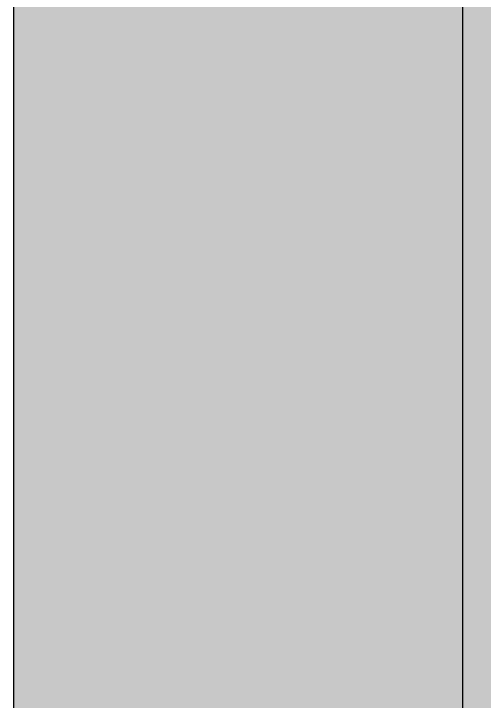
# Model space of a CAD drawing. Extents: x 0 to 2255, y 1 to 8699.
# Drawn here: x 0 to 335.5, y 4122.6 to 4613 of the extents above; entities that cross this region are included whole.
import ezdxf

# ---------------------------------------------------------------- set-up
doc = ezdxf.new("R2010")
doc.units = 0

msp = doc.modelspace()

# ---------------------------------------------------------------- hatches: boundary and pattern name
at = {"true_color": 0x0d1117}
for points in [[(0, 8699), (1280, 8699), (1280, 0.77), (0, 0.77)], [(0, 8635), (1280, 8635), (1280, 0.77), (0, 0.77)], [(0, 8635), (320, 8635), (320, 0.77), (0, 0.77)]]:
    msp.add_hatch(color=256, dxfattribs=at).paths.add_polyline_path(points, flags=0)
at = {"true_color": 0x010409}
msp.add_hatch(color=256, dxfattribs=at).paths.add_polyline_path([(0, 8635), (1280, 8635), (1280, 0.77), (0, 0.77)], flags=0)

# ---------------------------------------------------------------- linework, layer by layer
at = {"true_color": 0x0d1117}
for points in [[(0, 8699), (1280, 8699), (1280, 0.77), (0, 0.77)], [(0, 8635), (1280, 8635), (1280, 0.77), (0, 0.77)], [(0, 8635), (320, 8635), (320, 0.77), (0, 0.77)]]:
    msp.add_lwpolyline(points, close=True, dxfattribs=at)
at = {"true_color": 0x010409}
msp.add_lwpolyline([(0, 8635), (1280, 8635), (1280, 0.77), (0, 0.77)], close=True, dxfattribs=at)

doc.saveas('drawing.dxf')
